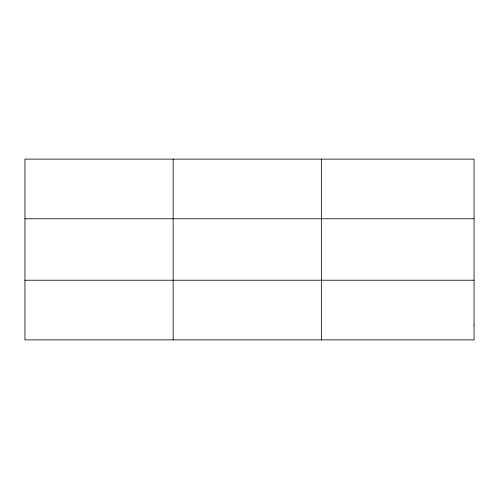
<?xml version="1.0" encoding="UTF-8"?>
<svg xmlns="http://www.w3.org/2000/svg" width="499" height="499" viewBox="0 0 499 499"><rect width="100%" height="100%" fill="white"/><g stroke="black" fill="none" stroke-linecap="round" stroke-linejoin="round"><path stroke-width="0.75" d="M173.153 159.119L173.153 339.881M321.356 159.119L321.356 339.881M24.95 218.768L474.05 218.768M24.95 280.232L474.05 280.232M474.05 324.968L474.05 339.881L24.95 339.881L24.95 159.119L474.05 159.119L474.05 324.968"/></g></svg>
